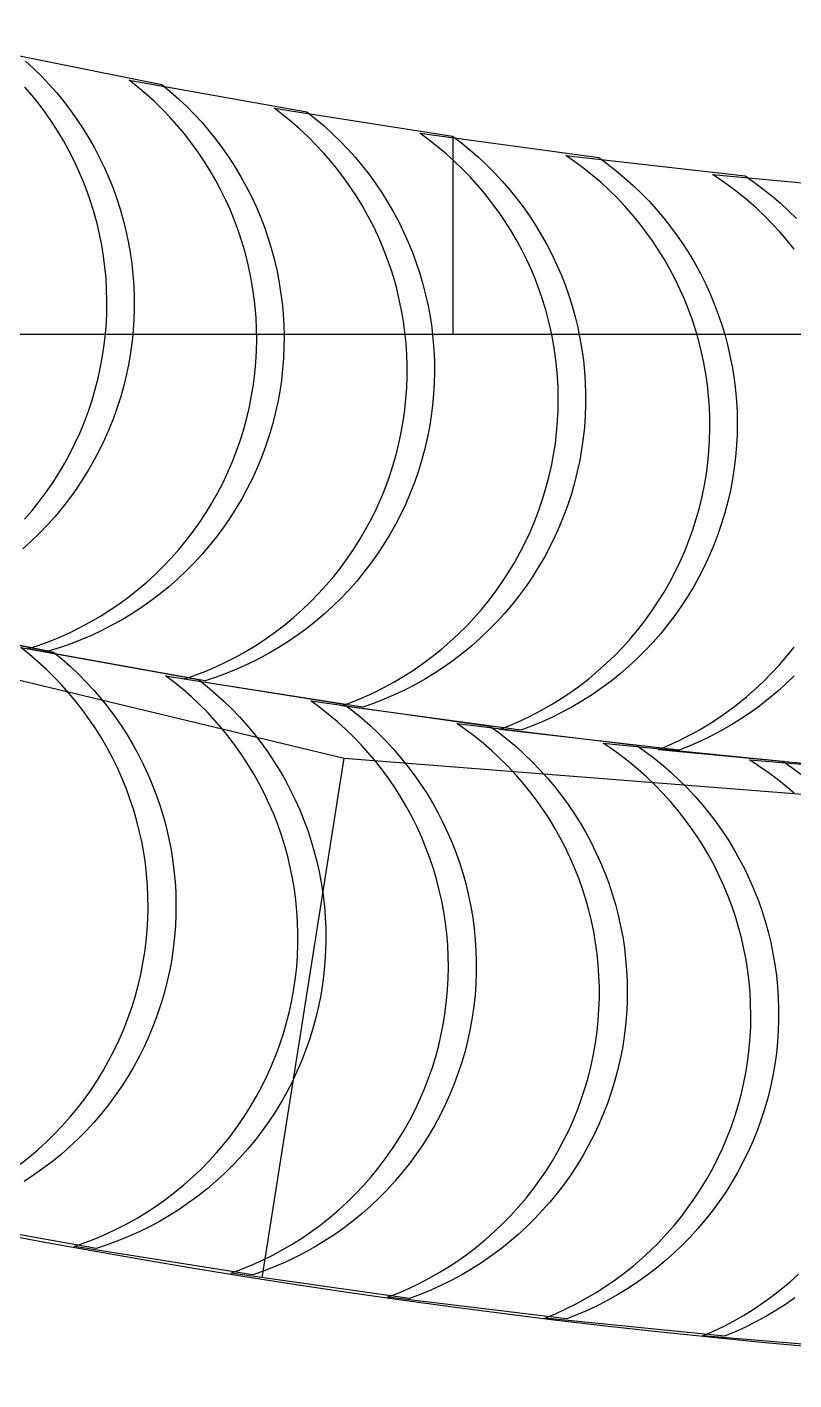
# Model space of a CAD drawing. Header units: metres. Extents: x -22.9 to 22.9, y -22.9 to 22.9.
# Drawn here: x -4.226 to -2.103, y -22.86 to -19.114 of the extents above; entities that cross this region are included whole.
import ezdxf

# ---------------------------------------------------------------- set-up
doc = ezdxf.new("R2010")
doc.units = ezdxf.units.M
for name, color, linetype in [('OBSERVED_CIRCULAR_SCAN', 3, 'Continuous'), ('SCAN_FOOTPRINTS', 5, 'Continuous'), ('TANK_BOUNDARY', 7, 'Continuous')]:
    doc.layers.add(name, color=color, linetype=linetype)

msp = doc.modelspace()

# ---------------------------------------------------------------- linework, layer by layer
at = {"layer": 'OBSERVED_CIRCULAR_SCAN'}
for p, q in [((-3.048, -19.4171), (-3.048, -19.9644)), ((-7.2942, -19.9644), (7.5553, -19.9644)), ((-6.6136, -20.3545), (-3.348, -21.1385)), ((-3.5758, -22.5769), (-3.348, -21.1385)), ((-3.348, -21.1385), (0, -21.402))]:
    msp.add_line(p, q, dxfattribs=at)
at = {"layer": 'SCAN_FOOTPRINTS'}
for points in [[(-4.3437, -19.175), (-3.8535, -19.2732), (-3.8535, -19.2732), (-3.8297, -19.2928), (-3.8067, -19.3132), (-3.7843, -19.3344), (-3.7627, -19.3564), (-3.7419, -19.3791), (-3.7218, -19.4024), (-3.7026, -19.4265), (-3.6842, -19.4512), (-3.6667, -19.4765), (-3.65, -19.5023), (-3.6342, -19.5288), (-3.6193, -19.5558), (-3.6054, -19.5832), (-3.5924, -19.6111), (-3.5804, -19.6395), (-3.5693, -19.6682), (-3.5593, -19.6973), (-3.5502, -19.7268), (-3.5422, -19.7565), (-3.5352, -19.7865), (-3.5292, -19.8167), (-3.5242, -19.8471), (-3.5203, -19.8776), (-3.5174, -19.9083), (-3.5156, -19.939), (-3.5149, -19.9698), (-3.5152, -20.0006), (-3.5165, -20.0313), (-3.5189, -20.062), (-3.5223, -20.0926), (-3.5268, -20.1231), (-3.5324, -20.1534), (-3.5392, -20.1845), (-3.547, -20.2152), (-3.556, -20.2457), (-3.566, -20.2759), (-3.5771, -20.3057), (-3.5893, -20.3351), (-3.6024, -20.364), (-3.6166, -20.3924), (-3.6318, -20.4204), (-3.648, -20.4477), (-3.6651, -20.4745), (-3.6831, -20.5007), (-3.7021, -20.5262), (-3.7219, -20.551), (-3.7427, -20.5751), (-3.7642, -20.5985), (-3.7866, -20.6211), (-3.8097, -20.6429), (-3.8336, -20.6638), (-3.8582, -20.6839), (-3.8836, -20.7031), (-3.9096, -20.7214), (-3.9362, -20.7388), (-3.9634, -20.7553), (-3.9912, -20.7707), (-4.0195, -20.7852), (-4.0483, -20.7986), (-4.0775, -20.8111), (-4.1072, -20.8225), (-4.1372, -20.8328), (-4.1676, -20.8421), (-4.6579, -20.7439)], [(-4.2303, -19.209), (-4.2076, -19.2299), (-4.1857, -19.2515), (-4.1646, -19.2739), (-4.1442, -19.297), (-4.1247, -19.3208), (-4.1059, -19.3452), (-4.0881, -19.3703), (-4.071, -19.396), (-4.0549, -19.4222), (-4.0397, -19.449), (-4.0254, -19.4762), (-4.012, -19.504), (-3.9996, -19.5322), (-3.9882, -19.5607), (-3.9777, -19.5897), (-3.9683, -19.619), (-3.9599, -19.6486), (-3.9524, -19.6785), (-3.946, -19.7086), (-3.9407, -19.739), (-3.9364, -19.7695), (-3.9331, -19.8001), (-3.9308, -19.8308), (-3.9297, -19.8616), (-3.9296, -19.8923), (-3.9305, -19.9231), (-3.9325, -19.9539), (-3.9355, -19.9845), (-3.9396, -20.015), (-3.9447, -20.0454), (-3.9509, -20.0756), (-3.9583, -20.1065), (-3.9668, -20.1371), (-3.9764, -20.1674), (-3.9871, -20.1973), (-3.9988, -20.2269), (-4.0115, -20.256), (-4.0253, -20.2846), (-4.0401, -20.3128), (-4.0558, -20.3404), (-4.0726, -20.3674), (-4.0902, -20.3939), (-4.1088, -20.4196), (-4.1283, -20.4447), (-4.1487, -20.4692), (-4.1699, -20.4928), (-4.1919, -20.5157), (-4.2147, -20.5379), (-4.2383, -20.5592)], [(-4.2329, -20.477), (-4.2122, -20.4528), (-4.1924, -20.428), (-4.1734, -20.4025), (-4.1553, -20.3763), (-4.1382, -20.3496), (-4.1221, -20.3222), (-4.1069, -20.2943), (-4.0927, -20.2658), (-4.0795, -20.2369), (-4.0674, -20.2075), (-4.0563, -20.1777), (-4.0463, -20.1476), (-4.0373, -20.1171), (-4.0294, -20.0863), (-4.0226, -20.0552), (-4.0171, -20.0249), (-4.0126, -19.9945), (-4.0092, -19.9639), (-4.0068, -19.9332), (-4.0054, -19.9024), (-4.0051, -19.8716), (-4.0059, -19.8408), (-4.0077, -19.8101), (-4.0106, -19.7794), (-4.0145, -19.7489), (-4.0194, -19.7185), (-4.0254, -19.6883), (-4.0325, -19.6583), (-4.0405, -19.6286), (-4.0496, -19.5992), (-4.0596, -19.57), (-4.0707, -19.5413), (-4.0827, -19.513), (-4.0957, -19.485), (-4.1096, -19.4576), (-4.1245, -19.4306), (-4.1402, -19.4042), (-4.1569, -19.3783), (-4.1745, -19.353), (-4.1929, -19.3283), (-4.2121, -19.3042), (-4.2322, -19.2809)], [(-2.1027, -20.911), (-2.1255, -20.9331), (-2.1492, -20.9543), (-2.1736, -20.9747), (-2.1986, -20.9942), (-2.2244, -21.0129), (-2.2508, -21.0306), (-2.2778, -21.0474), (-2.3054, -21.0632), (-2.3335, -21.078), (-2.3621, -21.0918), (-2.3912, -21.1046), (-2.4207, -21.1164), (-2.9175, -21.0593), (-2.9175, -21.0593), (-2.8879, -21.0475), (-2.8588, -21.0347), (-2.8302, -21.0209), (-2.8021, -21.0061), (-2.7745, -20.9903), (-2.7475, -20.9735), (-2.7211, -20.9558), (-2.6954, -20.9372), (-2.6703, -20.9176), (-2.6459, -20.8972), (-2.6223, -20.876), (-2.5994, -20.8539), (-2.5773, -20.831), (-2.5561, -20.8074), (-2.5357, -20.783), (-2.5161, -20.758), (-2.4975, -20.7322), (-2.4798, -20.7058), (-2.463, -20.6788), (-2.4472, -20.6512), (-2.4324, -20.6231), (-2.4185, -20.5945), (-2.4057, -20.5654), (-2.394, -20.5359), (-2.3832, -20.506), (-2.3736, -20.4757), (-2.365, -20.4451), (-2.3575, -20.4142), (-2.3511, -20.383), (-2.3458, -20.3517), (-2.3416, -20.3202), (-2.3386, -20.2895), (-2.3367, -20.2588), (-2.3358, -20.228), (-2.336, -20.1972), (-2.3372, -20.1665), (-2.3394, -20.1358), (-2.3428, -20.1051), (-2.3471, -20.0747), (-2.3525, -20.0444), (-2.359, -20.0142), (-2.3664, -19.9844), (-2.3749, -19.9548), (-2.3844, -19.9255), (-2.3949, -19.8965), (-2.4064, -19.8679), (-2.4188, -19.8398), (-2.4322, -19.812), (-2.4465, -19.7848), (-2.4618, -19.7581), (-2.478, -19.7318), (-2.495, -19.7062), (-2.5129, -19.6812), (-2.5317, -19.6568), (-2.5513, -19.633), (-2.5717, -19.6099), (-2.5929, -19.5876), (-2.6148, -19.5659), (-2.6374, -19.5451), (-2.6608, -19.525), (-2.6848, -19.5057), (-2.7095, -19.4873), (-2.7348, -19.4697), (-2.238, -19.5268), (-2.238, -19.5268), (-2.2128, -19.5444), (-2.1881, -19.5628), (-2.1641, -19.5821), (-2.1407, -19.6022), (-2.1181, -19.623), (-2.0961, -19.6447)], [(-2.103, -19.7292), (-2.1222, -19.7052), (-2.1423, -19.6818), (-2.1632, -19.6592), (-2.1848, -19.6373), (-2.2072, -19.6161), (-2.2303, -19.5957), (-2.254, -19.5761), (-2.2784, -19.5574), (-2.3035, -19.5395), (-2.3291, -19.5224), (-1.8313, -19.5692)], [(-4.6434, -20.7471), (-4.1531, -20.845), (-4.1531, -20.845), (-4.1293, -20.8646), (-4.1062, -20.885), (-4.0839, -20.9062), (-4.0623, -20.9281), (-4.0414, -20.9507), (-4.0214, -20.9741), (-4.0021, -20.9981), (-3.9837, -21.0228), (-3.9661, -21.0481), (-3.9494, -21.074), (-3.9336, -21.1004), (-3.9187, -21.1274), (-3.9048, -21.1548), (-3.8918, -21.1827), (-3.8797, -21.2111), (-3.8687, -21.2398), (-3.8586, -21.2689), (-3.8495, -21.2983), (-3.8414, -21.328), (-3.8344, -21.358), (-3.8284, -21.3882), (-3.8234, -21.4186), (-3.8195, -21.4491), (-3.8166, -21.4798), (-3.8148, -21.5105), (-3.814, -21.5413), (-3.8142, -21.5721), (-3.8156, -21.6029), (-3.8179, -21.6336), (-3.8214, -21.6642), (-3.8258, -21.6946), (-3.8313, -21.7249), (-3.8381, -21.756), (-3.846, -21.7868), (-3.8549, -21.8173), (-3.8649, -21.8475), (-3.876, -21.8773), (-3.8881, -21.9066), (-3.9013, -21.9356), (-3.9154, -21.964), (-3.9306, -21.992), (-3.9467, -22.0194), (-3.9638, -22.0462), (-3.9819, -22.0723), (-4.0008, -22.0979), (-4.0206, -22.1227), (-4.0413, -22.1468), (-4.0629, -22.1702), (-4.0852, -22.1928), (-4.1084, -22.2146), (-4.1322, -22.2356), (-4.1569, -22.2557), (-4.1822, -22.2749), (-4.2081, -22.2932), (-4.2347, -22.3106)], [(-4.2455, -22.2628), (-4.2206, -22.243), (-4.1964, -22.2225), (-4.1729, -22.201), (-4.1502, -22.1788), (-4.1283, -22.1558), (-4.1072, -22.132), (-4.087, -22.1075), (-4.0676, -22.0823), (-4.0492, -22.0564), (-4.0316, -22.0298), (-4.0151, -22.0027), (-3.9995, -21.975), (-3.9848, -21.9468), (-3.9712, -21.9181), (-3.9586, -21.8889), (-3.9471, -21.8593), (-3.9366, -21.8293), (-3.9271, -21.7989), (-3.9188, -21.7683), (-3.9115, -21.7373), (-3.9053, -21.7061), (-3.9004, -21.6757), (-3.8965, -21.6452), (-3.8937, -21.6145), (-3.8919, -21.5838), (-3.8912, -21.553), (-3.8915, -21.5222), (-3.8929, -21.4915), (-3.8953, -21.4608), (-3.8988, -21.4302), (-3.9033, -21.3997), (-3.9089, -21.3694), (-3.9155, -21.3393), (-3.9231, -21.3095), (-3.9317, -21.2799), (-3.9413, -21.2507), (-3.952, -21.2218), (-3.9636, -21.1933), (-3.9762, -21.1652), (-3.9897, -21.1375), (-4.0042, -21.1103), (-4.0196, -21.0837), (-4.0359, -21.0576), (-4.0531, -21.032), (-4.0711, -21.0071), (-4.09, -20.9827), (-4.1097, -20.9591), (-4.1303, -20.9361), (-4.1515, -20.9139), (-4.1736, -20.8924), (-4.1963, -20.8716), (-4.2198, -20.8517), (-4.2439, -20.8325), (-3.7518, -20.9209), (-3.7518, -20.9209), (-3.7277, -20.9401), (-3.7042, -20.96), (-3.6815, -20.9808), (-3.6594, -21.0023), (-3.6381, -21.0245), (-3.6176, -21.0475), (-3.5979, -21.0711), (-3.579, -21.0955), (-3.561, -21.1204), (-3.5438, -21.146), (-3.5275, -21.1721), (-3.5121, -21.1987), (-3.4976, -21.2259), (-3.4841, -21.2536), (-3.4715, -21.2817), (-3.4599, -21.3102), (-3.4492, -21.3391), (-3.4396, -21.3683), (-3.431, -21.3979), (-3.4233, -21.4277), (-3.4167, -21.4578), (-3.4112, -21.4881), (-3.4067, -21.5186), (-3.4032, -21.5492), (-3.4008, -21.5799), (-3.3994, -21.6106), (-3.3991, -21.6414), (-3.3998, -21.6722), (-3.4016, -21.7029), (-3.4044, -21.7336), (-3.4083, -21.7641), (-3.4132, -21.7945), (-3.4194, -21.8257), (-3.4267, -21.8567), (-3.435, -21.8873), (-3.4445, -21.9177), (-3.455, -21.9477), (-3.4665, -21.9773), (-3.4791, -22.0065), (-3.4927, -22.0352), (-3.5073, -22.0634), (-3.5229, -22.0911), (-3.5395, -22.1182), (-3.557, -22.1448), (-3.5755, -22.1707), (-3.5948, -22.1959), (-3.6151, -22.2204), (-3.6362, -22.2442), (-3.6581, -22.2672), (-3.6808, -22.2894), (-3.7043, -22.3109), (-3.7285, -22.3314), (-3.7534, -22.3512), (-3.779, -22.37), (-3.8053, -22.3879), (-3.8322, -22.4049), (-3.8596, -22.4209), (-3.8876, -22.4359), (-3.9162, -22.4499), (-3.9452, -22.4629), (-3.9746, -22.4749), (-4.0045, -22.4858), (-4.0347, -22.4957), (-4.5268, -22.4073)], [(-1.9809, -21.1622), (-2.4787, -21.1154), (-2.4787, -21.1154), (-2.4494, -21.103), (-2.4206, -21.0896), (-2.3923, -21.0752), (-2.3645, -21.0598), (-2.3372, -21.0434), (-2.3106, -21.0261), (-2.2846, -21.0079), (-2.2592, -20.9887), (-2.2345, -20.9686), (-2.2106, -20.9477), (-2.1874, -20.926), (-2.165, -20.9035), (-2.1434, -20.8801), (-2.1226, -20.8561), (-2.1027, -20.8313)], [(-2.1005, -22.633), (-2.1267, -22.651), (-2.1535, -22.6682), (-2.1808, -22.6843), (-2.2088, -22.6995), (-2.2372, -22.7137), (-2.2661, -22.7269), (-2.2955, -22.7391), (-2.7929, -22.6887), (-2.7929, -22.6887), (-2.7636, -22.6766), (-2.7346, -22.6634), (-2.7062, -22.6492), (-2.6783, -22.634), (-2.6509, -22.6178), (-2.6242, -22.6007), (-2.598, -22.5826), (-2.5725, -22.5636), (-2.5477, -22.5438), (-2.5236, -22.523), (-2.5003, -22.5015), (-2.4777, -22.4791), (-2.4559, -22.4559), (-2.435, -22.432), (-2.4149, -22.4073), (-2.3957, -22.382), (-2.3774, -22.356), (-2.3601, -22.3294), (-2.3437, -22.3022), (-2.3282, -22.2744), (-2.3138, -22.2461), (-2.3003, -22.2173), (-2.2879, -22.188), (-2.2766, -22.1583), (-2.2663, -22.1282), (-2.257, -22.0978), (-2.2488, -22.0671), (-2.2418, -22.0361), (-2.2358, -22.0049), (-2.2309, -21.9735), (-2.2272, -21.9419), (-2.2246, -21.9112), (-2.2231, -21.8805), (-2.2226, -21.8497), (-2.2232, -21.8189), (-2.2248, -21.7882), (-2.2275, -21.7575), (-2.2312, -21.7269), (-2.236, -21.6965), (-2.2418, -21.6663), (-2.2487, -21.6362), (-2.2565, -21.6065), (-2.2654, -21.577), (-2.2753, -21.5478), (-2.2862, -21.519), (-2.298, -21.4906), (-2.3108, -21.4626), (-2.3246, -21.4351), (-2.3393, -21.408), (-2.3549, -21.3815), (-2.3715, -21.3555), (-2.3889, -21.3301), (-2.4071, -21.3053), (-2.4262, -21.2811), (-2.4461, -21.2576), (-2.4668, -21.2348), (-2.4883, -21.2128), (-2.5105, -21.1914), (-2.5335, -21.1709), (-2.5571, -21.1511), (-2.5814, -21.1322), (-2.6063, -21.1141), (-2.6318, -21.0969), (-2.1343, -21.1472), (-2.1343, -21.1472), (-2.1088, -21.1645), (-2.0839, -21.1826)], [(-2.1029, -21.2358), (-2.1262, -21.2157), (-2.1502, -21.1964), (-2.1749, -21.1779), (-2.2001, -21.1603), (-2.226, -21.1436), (-1.7276, -21.1843)], [(-1.8582, -22.779), (-2.3565, -22.7382), (-2.3565, -22.7382), (-2.3274, -22.7255), (-2.2987, -22.7117), (-2.2705, -22.697), (-2.2429, -22.6813), (-2.2159, -22.6646), (-2.1894, -22.6469), (-2.1636, -22.6284), (-2.1385, -22.6089), (-2.1141, -22.5885), (-2.0904, -22.5674)]]:
    msp.add_lwpolyline(points, dxfattribs=at)
for points in [[(-3.4517, -19.3492), (-3.4275, -19.3683), (-3.4041, -19.3883), (-3.3813, -19.409), (-3.3592, -19.4305), (-3.3379, -19.4527), (-3.3174, -19.4757), (-3.2977, -19.4993), (-3.2787, -19.5236), (-3.2607, -19.5485), (-3.2435, -19.5741), (-3.2271, -19.6002), (-3.2117, -19.6268), (-3.1972, -19.654), (-3.1837, -19.6816), (-3.171, -19.7097), (-3.1594, -19.7382), (-3.1487, -19.7671), (-3.1391, -19.7964), (-3.1304, -19.8259), (-3.1228, -19.8557), (-3.1161, -19.8858), (-3.1106, -19.9161), (-3.106, -19.9465), (-3.1025, -19.9771), (-3.1001, -20.0078), (-3.0987, -20.0386), (-3.0983, -20.0694), (-3.099, -20.1002), (-3.1008, -20.1309), (-3.1036, -20.1616), (-3.1074, -20.1921), (-3.1123, -20.2225), (-3.1185, -20.2537), (-3.1257, -20.2847), (-3.134, -20.3153), (-3.1435, -20.3457), (-3.1539, -20.3757), (-3.1655, -20.4053), (-3.178, -20.4345), (-3.1916, -20.4633), (-3.2062, -20.4915), (-3.2218, -20.5192), (-3.2383, -20.5463), (-3.2558, -20.5729), (-3.2743, -20.5988), (-3.2936, -20.624), (-3.3138, -20.6486), (-3.3349, -20.6724), (-3.3568, -20.6954), (-3.3794, -20.7177), (-3.4029, -20.7391), (-3.4271, -20.7597), (-3.452, -20.7795), (-3.4776, -20.7983), (-3.5039, -20.8162), (-3.5307, -20.8332), (-3.5582, -20.8492), (-3.5862, -20.8643), (-3.6147, -20.8784), (-3.6437, -20.8914), (-3.6731, -20.9034), (-3.7029, -20.9144), (-3.7332, -20.9243), (-4.2254, -20.8363), (-4.2254, -20.8363), (-4.1951, -20.8264), (-4.1653, -20.8154), (-4.1359, -20.8034), (-4.1069, -20.7904), (-4.0784, -20.7763), (-4.0504, -20.7613), (-4.0229, -20.7453), (-3.9961, -20.7283), (-3.9698, -20.7103), (-3.9442, -20.6915), (-3.9193, -20.6718), (-3.8951, -20.6511), (-3.8716, -20.6297), (-3.849, -20.6074), (-3.8271, -20.5844), (-3.806, -20.5606), (-3.7858, -20.5361), (-3.7665, -20.5108), (-3.748, -20.4849), (-3.7305, -20.4584), (-3.714, -20.4312), (-3.6984, -20.4035), (-3.6838, -20.3753), (-3.6702, -20.3466), (-3.6577, -20.3174), (-3.6461, -20.2878), (-3.6357, -20.2577), (-3.6262, -20.2274), (-3.6179, -20.1967), (-3.6107, -20.1658), (-3.6045, -20.1346), (-3.5996, -20.1042), (-3.5958, -20.0736), (-3.593, -20.0429), (-3.5912, -20.0122), (-3.5905, -19.9814), (-3.5909, -19.9506), (-3.5923, -19.9199), (-3.5947, -19.8892), (-3.5982, -19.8586), (-3.6028, -19.8281), (-3.6084, -19.7978), (-3.615, -19.7678), (-3.6226, -19.7379), (-3.6313, -19.7084), (-3.6409, -19.6792), (-3.6516, -19.6503), (-3.6632, -19.6218), (-3.6759, -19.5937), (-3.6894, -19.566), (-3.7039, -19.5389), (-3.7193, -19.5122), (-3.7357, -19.4861), (-3.7529, -19.4606), (-3.7709, -19.4356), (-3.7899, -19.4113), (-3.8096, -19.3877), (-3.8301, -19.3647), (-3.8514, -19.3425), (-3.8735, -19.321), (-3.8963, -19.3003), (-3.9197, -19.2804), (-3.9439, -19.2612), (-3.4517, -19.3492)], [(-3.0484, -19.4168), (-3.0239, -19.4354), (-3, -19.4549), (-2.9768, -19.4751), (-2.9543, -19.4962), (-2.9325, -19.5179), (-2.9115, -19.5405), (-2.8913, -19.5637), (-2.8719, -19.5876), (-2.8533, -19.6121), (-2.8355, -19.6373), (-2.8187, -19.6631), (-2.8027, -19.6894), (-2.7876, -19.7162), (-2.7735, -19.7436), (-2.7603, -19.7714), (-2.7481, -19.7997), (-2.7368, -19.8283), (-2.7266, -19.8574), (-2.7173, -19.8867), (-2.709, -19.9164), (-2.7018, -19.9463), (-2.6956, -19.9765), (-2.6904, -20.0068), (-2.6862, -20.0374), (-2.6832, -20.068), (-2.6811, -20.0987), (-2.6801, -20.1295), (-2.6802, -20.1603), (-2.6813, -20.1911), (-2.6835, -20.2218), (-2.6867, -20.2524), (-2.691, -20.2829), (-2.6964, -20.3142), (-2.703, -20.3453), (-2.7107, -20.3761), (-2.7195, -20.4067), (-2.7294, -20.4369), (-2.7403, -20.4668), (-2.7522, -20.4962), (-2.7652, -20.5252), (-2.7792, -20.5538), (-2.7942, -20.5818), (-2.8102, -20.6093), (-2.8271, -20.6362), (-2.845, -20.6624), (-2.8638, -20.6881), (-2.8835, -20.713), (-2.9041, -20.7373), (-2.9255, -20.7608), (-2.9477, -20.7835), (-2.9707, -20.8054), (-2.9945, -20.8265), (-3.019, -20.8468), (-3.0442, -20.8661), (-3.0701, -20.8846), (-3.0966, -20.9022), (-3.1237, -20.9188), (-3.1513, -20.9344), (-3.1796, -20.949), (-3.2083, -20.9627), (-3.2374, -20.9753), (-3.267, -20.9869), (-3.297, -20.9974), (-3.791, -20.9197), (-3.791, -20.9197), (-3.761, -20.9092), (-3.7314, -20.8976), (-3.7022, -20.885), (-3.6735, -20.8713), (-3.6453, -20.8567), (-3.6176, -20.8411), (-3.5905, -20.8245), (-3.564, -20.8069), (-3.5381, -20.7884), (-3.5129, -20.7691), (-3.4884, -20.7488), (-3.4646, -20.7277), (-3.4416, -20.7058), (-3.4194, -20.6831), (-3.398, -20.6596), (-3.3774, -20.6353), (-3.3577, -20.6104), (-3.3389, -20.5847), (-3.3211, -20.5585), (-3.3041, -20.5316), (-3.2881, -20.5041), (-3.2731, -20.4761), (-3.2591, -20.4475), (-3.2461, -20.4185), (-3.2342, -20.3891), (-3.2233, -20.3592), (-3.2134, -20.329), (-3.2047, -20.2984), (-3.197, -20.2676), (-3.1904, -20.2365), (-3.1849, -20.2052), (-3.1806, -20.1747), (-3.1774, -20.1441), (-3.1752, -20.1134), (-3.1741, -20.0826), (-3.174, -20.0518), (-3.175, -20.021), (-3.1771, -19.9903), (-3.1802, -19.9597), (-3.1843, -19.9291), (-3.1895, -19.8988), (-3.1957, -19.8686), (-3.2029, -19.8387), (-3.2112, -19.809), (-3.2205, -19.7797), (-3.2308, -19.7506), (-3.242, -19.722), (-3.2542, -19.6937), (-3.2674, -19.6659), (-3.2816, -19.6385), (-3.2966, -19.6117), (-3.3126, -19.5854), (-3.3295, -19.5596), (-3.3472, -19.5344), (-3.3658, -19.5099), (-3.3852, -19.486), (-3.4054, -19.4628), (-3.4264, -19.4402), (-3.4482, -19.4184), (-3.4707, -19.3974), (-3.4939, -19.3772), (-3.5178, -19.3577), (-3.5423, -19.3391), (-3.0484, -19.4168)], [(-2.6438, -19.476), (-2.6189, -19.4941), (-2.5946, -19.5131), (-2.571, -19.5328), (-2.548, -19.5534), (-2.5258, -19.5747), (-2.5044, -19.5968), (-2.4837, -19.6196), (-2.4638, -19.6431), (-2.4447, -19.6672), (-2.4264, -19.692), (-2.409, -19.7174), (-2.3925, -19.7434), (-2.3769, -19.77), (-2.3622, -19.797), (-2.3484, -19.8246), (-2.3356, -19.8526), (-2.3237, -19.881), (-2.3129, -19.9098), (-2.303, -19.939), (-2.2941, -19.9684), (-2.2862, -19.9982), (-2.2794, -20.0282), (-2.2736, -20.0585), (-2.2688, -20.0889), (-2.2651, -20.1195), (-2.2624, -20.1501), (-2.2608, -20.1809), (-2.2602, -20.2117), (-2.2607, -20.2425), (-2.2622, -20.2732), (-2.2648, -20.3039), (-2.2684, -20.3345), (-2.2733, -20.3659), (-2.2792, -20.3971), (-2.2862, -20.4281), (-2.2944, -20.4589), (-2.3036, -20.4893), (-2.3139, -20.5194), (-2.3252, -20.549), (-2.3376, -20.5783), (-2.351, -20.6071), (-2.3654, -20.6355), (-2.3808, -20.6633), (-2.3972, -20.6905), (-2.4146, -20.7172), (-2.4328, -20.7432), (-2.452, -20.7685), (-2.472, -20.7932), (-2.4929, -20.8171), (-2.5147, -20.8403), (-2.5372, -20.8627), (-2.5606, -20.8843), (-2.5846, -20.9051), (-2.6094, -20.925), (-2.6349, -20.944), (-2.661, -20.9621), (-2.6878, -20.9792), (-2.7152, -20.9954), (-2.7431, -21.0106), (-2.7715, -21.0249), (-2.8004, -21.0381), (-2.8297, -21.0503), (-2.8595, -21.0614), (-3.3549, -20.994), (-3.3549, -20.994), (-3.3252, -20.9829), (-3.2958, -20.9707), (-3.2669, -20.9575), (-3.2385, -20.9432), (-3.2106, -20.928), (-3.1832, -20.9118), (-3.1565, -20.8946), (-3.1303, -20.8765), (-3.1049, -20.8575), (-3.0801, -20.8377), (-3.056, -20.8169), (-3.0327, -20.7953), (-3.0101, -20.7729), (-2.9884, -20.7497), (-2.9675, -20.7258), (-2.9474, -20.7011), (-2.9282, -20.6758), (-2.91, -20.6497), (-2.8927, -20.6231), (-2.8763, -20.5959), (-2.8609, -20.5681), (-2.8464, -20.5397), (-2.833, -20.5109), (-2.8207, -20.4816), (-2.8093, -20.4519), (-2.799, -20.4219), (-2.7898, -20.3914), (-2.7817, -20.3607), (-2.7746, -20.3297), (-2.7687, -20.2985), (-2.7638, -20.2671), (-2.7602, -20.2365), (-2.7576, -20.2058), (-2.7561, -20.1751), (-2.7556, -20.1443), (-2.7562, -20.1135), (-2.7578, -20.0827), (-2.7605, -20.0521), (-2.7642, -20.0215), (-2.769, -19.9911), (-2.7748, -19.9608), (-2.7817, -19.9308), (-2.7895, -19.901), (-2.7984, -19.8716), (-2.8083, -19.8424), (-2.8192, -19.8136), (-2.831, -19.7852), (-2.8438, -19.7572), (-2.8576, -19.7296), (-2.8723, -19.7026), (-2.8879, -19.676), (-2.9044, -19.65), (-2.9218, -19.6246), (-2.9401, -19.5998), (-2.9592, -19.5757), (-2.9791, -19.5522), (-2.9998, -19.5294), (-3.0213, -19.5073), (-3.0435, -19.486), (-3.0664, -19.4654), (-3.09, -19.4457), (-3.1143, -19.4267), (-3.1392, -19.4086), (-2.6438, -19.476)], [(-3.3491, -20.9891), (-3.3246, -21.0078), (-3.3008, -21.0273), (-3.2777, -21.0476), (-3.2552, -21.0687), (-3.2335, -21.0905), (-3.2126, -21.1131), (-3.1924, -21.1364), (-3.173, -21.1603), (-3.1545, -21.1849), (-3.1368, -21.2101), (-3.12, -21.2359), (-3.1041, -21.2623), (-3.0891, -21.2892), (-3.0751, -21.3166), (-3.0619, -21.3445), (-3.0498, -21.3727), (-3.0386, -21.4014), (-3.0284, -21.4305), (-3.0192, -21.4599), (-3.011, -21.4896), (-3.0038, -21.5195), (-2.9977, -21.5497), (-2.9926, -21.58), (-2.9885, -21.6106), (-2.9855, -21.6412), (-2.9835, -21.6719), (-2.9826, -21.7027), (-2.9828, -21.7335), (-2.984, -21.7643), (-2.9862, -21.795), (-2.9895, -21.8256), (-2.9938, -21.8561), (-2.9994, -21.8874), (-3.0061, -21.9185), (-3.0139, -21.9493), (-3.0227, -21.9798), (-3.0326, -22.01), (-3.0436, -22.0398), (-3.0556, -22.0693), (-3.0687, -22.0983), (-3.0828, -22.1268), (-3.0978, -22.1547), (-3.1139, -22.1822), (-3.1309, -22.209), (-3.1489, -22.2353), (-3.1677, -22.2608), (-3.1875, -22.2857), (-3.2081, -22.3099), (-3.2296, -22.3334), (-3.2518, -22.356), (-3.2749, -22.3779), (-3.2987, -22.399), (-3.3233, -22.4192), (-3.3485, -22.4385), (-3.3744, -22.4569), (-3.401, -22.4743), (-3.4281, -22.4909), (-3.4559, -22.5064), (-3.4841, -22.521), (-3.5128, -22.5346), (-3.5421, -22.5471), (-3.5717, -22.5586), (-3.6017, -22.5691), (-4.0954, -22.4902), (-4.0954, -22.4902), (-4.0654, -22.4797), (-4.0358, -22.4682), (-4.0066, -22.4557), (-3.9778, -22.4421), (-3.9496, -22.4275), (-3.9219, -22.412), (-3.8947, -22.3954), (-3.8682, -22.3779), (-3.8423, -22.3595), (-3.817, -22.3402), (-3.7925, -22.32), (-3.7686, -22.299), (-3.7456, -22.2771), (-3.7233, -22.2544), (-3.7018, -22.231), (-3.6812, -22.2068), (-3.6615, -22.1819), (-3.6426, -22.1563), (-3.6246, -22.1301), (-3.6076, -22.1032), (-3.5916, -22.0758), (-3.5765, -22.0478), (-3.5624, -22.0193), (-3.5494, -21.9903), (-3.5373, -21.9609), (-3.5264, -21.9311), (-3.5164, -21.9009), (-3.5076, -21.8704), (-3.4998, -21.8395), (-3.4931, -21.8085), (-3.4876, -21.7772), (-3.4832, -21.7467), (-3.4799, -21.7161), (-3.4777, -21.6854), (-3.4765, -21.6546), (-3.4764, -21.6238), (-3.4773, -21.593), (-3.4792, -21.5623), (-3.4823, -21.5316), (-3.4863, -21.5011), (-3.4914, -21.4707), (-3.4976, -21.4406), (-3.5047, -21.4106), (-3.5129, -21.3809), (-3.5221, -21.3516), (-3.5323, -21.3225), (-3.5435, -21.2938), (-3.5557, -21.2655), (-3.5688, -21.2377), (-3.5829, -21.2103), (-3.5979, -21.1834), (-3.6138, -21.157), (-3.6306, -21.1312), (-3.6482, -21.106), (-3.6668, -21.0814), (-3.6861, -21.0575), (-3.7063, -21.0342), (-3.7272, -21.0116), (-3.749, -20.9898), (-3.7714, -20.9687), (-3.7945, -20.9484), (-3.8184, -20.9289), (-3.8429, -20.9102), (-3.3491, -20.9891)], [(-2.9452, -21.0496), (-2.9204, -21.0678), (-2.8962, -21.0869), (-2.8727, -21.1067), (-2.8498, -21.1274), (-2.8277, -21.1488), (-2.8063, -21.1709), (-2.7857, -21.1938), (-2.7659, -21.2174), (-2.7469, -21.2416), (-2.7287, -21.2665), (-2.7114, -21.292), (-2.695, -21.318), (-2.6795, -21.3446), (-2.6649, -21.3717), (-2.6513, -21.3993), (-2.6386, -21.4274), (-2.6268, -21.4559), (-2.6161, -21.4847), (-2.6063, -21.5139), (-2.5976, -21.5434), (-2.5898, -21.5732), (-2.5831, -21.6033), (-2.5774, -21.6336), (-2.5728, -21.664), (-2.5692, -21.6946), (-2.5666, -21.7253), (-2.5651, -21.756), (-2.5646, -21.7868), (-2.5652, -21.8176), (-2.5669, -21.8483), (-2.5696, -21.879), (-2.5734, -21.9096), (-2.5783, -21.941), (-2.5844, -21.9722), (-2.5916, -22.0031), (-2.5998, -22.0338), (-2.6092, -22.0642), (-2.6196, -22.0943), (-2.631, -22.1239), (-2.6435, -22.1531), (-2.6571, -22.1819), (-2.6716, -22.2102), (-2.6871, -22.2379), (-2.7036, -22.2651), (-2.7211, -22.2917), (-2.7394, -22.3176), (-2.7587, -22.3429), (-2.7789, -22.3675), (-2.7999, -22.3913), (-2.8217, -22.4144), (-2.8443, -22.4367), (-2.8678, -22.4582), (-2.8919, -22.4789), (-2.9168, -22.4987), (-2.9423, -22.5176), (-2.9686, -22.5355), (-2.9954, -22.5526), (-3.0228, -22.5687), (-3.0508, -22.5838), (-3.0792, -22.5979), (-3.1082, -22.611), (-3.1376, -22.6231), (-3.1674, -22.6341), (-3.6626, -22.5647), (-3.6626, -22.5647), (-3.6328, -22.5537), (-3.6033, -22.5416), (-3.5744, -22.5285), (-3.5459, -22.5144), (-3.5179, -22.4993), (-3.4905, -22.4832), (-3.4637, -22.4661), (-3.4375, -22.4481), (-3.4119, -22.4292), (-3.3871, -22.4094), (-3.3629, -22.3888), (-3.3395, -22.3673), (-3.3169, -22.345), (-3.295, -22.3219), (-3.274, -22.298), (-3.2539, -22.2734), (-3.2346, -22.2482), (-3.2162, -22.2222), (-3.1988, -22.1956), (-3.1823, -22.1685), (-3.1668, -22.1407), (-3.1522, -22.1125), (-3.1387, -22.0837), (-3.1262, -22.0545), (-3.1147, -22.0248), (-3.1043, -21.9948), (-3.095, -21.9644), (-3.0867, -21.9337), (-3.0796, -21.9028), (-3.0735, -21.8716), (-3.0685, -21.8402), (-3.0648, -21.8096), (-3.0621, -21.7789), (-3.0604, -21.7482), (-3.0598, -21.7174), (-3.0603, -21.6866), (-3.0618, -21.6558), (-3.0643, -21.6252), (-3.0679, -21.5946), (-3.0726, -21.5641), (-3.0783, -21.5339), (-3.085, -21.5038), (-3.0927, -21.474), (-3.1015, -21.4445), (-3.1112, -21.4153), (-3.122, -21.3864), (-3.1337, -21.358), (-3.1464, -21.3299), (-3.1601, -21.3023), (-3.1747, -21.2752), (-3.1902, -21.2486), (-3.2066, -21.2225), (-3.2239, -21.1971), (-3.2421, -21.1722), (-3.261, -21.148), (-3.2809, -21.1244), (-3.3015, -21.1015), (-3.3228, -21.0793), (-3.345, -21.0579), (-3.3678, -21.0373), (-3.3914, -21.0174), (-3.4156, -20.9984), (-3.4404, -20.9802), (-2.9452, -21.0496)], [(-2.5403, -21.1023), (-2.5151, -21.12), (-2.4905, -21.1386), (-2.4666, -21.158), (-2.4434, -21.1782), (-2.4208, -21.1992), (-2.399, -21.2209), (-2.378, -21.2434), (-2.3577, -21.2666), (-2.3383, -21.2905), (-2.3196, -21.315), (-2.3019, -21.3401), (-2.2849, -21.3659), (-2.2689, -21.3922), (-2.2538, -21.419), (-2.2396, -21.4463), (-2.2264, -21.4741), (-2.2141, -21.5024), (-2.2028, -21.531), (-2.1925, -21.56), (-2.1832, -21.5894), (-2.1748, -21.619), (-2.1675, -21.6489), (-2.1613, -21.6791), (-2.156, -21.7094), (-2.1519, -21.7399), (-2.1487, -21.7706), (-2.1466, -21.8013), (-2.1456, -21.8321), (-2.1456, -21.8629), (-2.1466, -21.8936), (-2.1488, -21.9244), (-2.1519, -21.955), (-2.1563, -21.9865), (-2.1618, -22.0178), (-2.1683, -22.0489), (-2.176, -22.0797), (-2.1848, -22.1103), (-2.1946, -22.1405), (-2.2055, -22.1704), (-2.2174, -22.1998), (-2.2304, -22.2289), (-2.2444, -22.2574), (-2.2594, -22.2854), (-2.2753, -22.3129), (-2.2923, -22.3398), (-2.3101, -22.3661), (-2.3289, -22.3917), (-2.3486, -22.4167), (-2.3691, -22.441), (-2.3905, -22.4645), (-2.4127, -22.4872), (-2.4357, -22.5092), (-2.4595, -22.5303), (-2.484, -22.5505), (-2.5092, -22.5699), (-2.535, -22.5884), (-2.5615, -22.606), (-2.5886, -22.6226), (-2.6163, -22.6382), (-2.6445, -22.6529), (-2.6732, -22.6666), (-2.7024, -22.6792), (-2.7319, -22.6908), (-3.2283, -22.6309), (-3.2283, -22.6309), (-3.1988, -22.6193), (-3.1696, -22.6067), (-3.1409, -22.593), (-3.1127, -22.5783), (-3.085, -22.5627), (-3.0579, -22.5461), (-3.0314, -22.5285), (-3.0056, -22.51), (-2.9804, -22.4906), (-2.9559, -22.4704), (-2.9321, -22.4493), (-2.9091, -22.4273), (-2.8869, -22.4046), (-2.8655, -22.3811), (-2.845, -22.3568), (-2.8253, -22.3318), (-2.8065, -22.3062), (-2.7887, -22.2799), (-2.7717, -22.253), (-2.7558, -22.2255), (-2.7408, -22.1975), (-2.7268, -22.169), (-2.7138, -22.1399), (-2.7019, -22.1105), (-2.691, -22.0806), (-2.6812, -22.0504), (-2.6724, -22.0198), (-2.6647, -21.989), (-2.6582, -21.9579), (-2.6527, -21.9266), (-2.6483, -21.8951), (-2.6452, -21.8645), (-2.643, -21.8337), (-2.642, -21.803), (-2.642, -21.7722), (-2.643, -21.7414), (-2.6451, -21.7107), (-2.6483, -21.68), (-2.6524, -21.6495), (-2.6577, -21.6192), (-2.6639, -21.589), (-2.6712, -21.5591), (-2.6796, -21.5295), (-2.6889, -21.5001), (-2.6992, -21.4711), (-2.7105, -21.4425), (-2.7228, -21.4142), (-2.736, -21.3864), (-2.7502, -21.3591), (-2.7653, -21.3323), (-2.7813, -21.306), (-2.7983, -21.2802), (-2.816, -21.2551), (-2.8347, -21.2306), (-2.8541, -21.2067), (-2.8744, -21.1835), (-2.8954, -21.161), (-2.9172, -21.1393), (-2.9398, -21.1183), (-2.963, -21.0981), (-2.9869, -21.0787), (-3.0115, -21.0601), (-3.0367, -21.0424), (-2.5403, -21.1023)]]:
    msp.add_lwpolyline(points, close=True, dxfattribs=at)
at = {"layer": 'TANK_BOUNDARY'}
msp.add_circle((0, 0), 22.86, dxfattribs=at)

doc.saveas('drawing.dxf')
